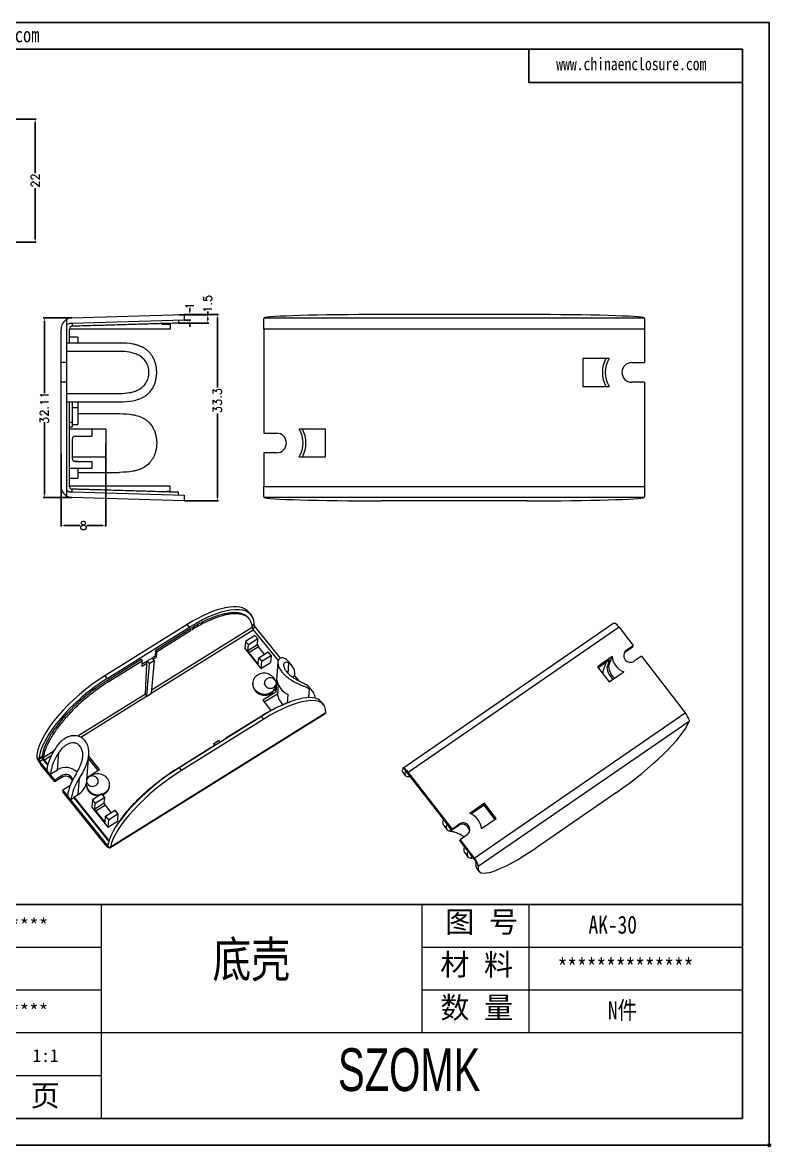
# Model space of a CAD drawing. Header units: inches. Extents: x 3064 to 3673, y 1126 to 1326.
# Drawn here: x 3214.4 to 3348.1, y 1125.5 to 1326.5 of the extents above; entities that cross this region are included whole.
import ezdxf

# ---------------------------------------------------------------- set-up
doc = ezdxf.new("R2010")
doc.units = ezdxf.units.IN
doc.header["$LTSCALE"] = 15
doc.layers.add('文字', color=81, linetype='Continuous')
doc.layers.add('粗实线', color=7, linetype='Continuous', lineweight=30)
doc.layers.add('细实线', color=3, linetype='Continuous', lineweight=9)
doc.styles.get("Standard").update_dxf_attribs({"font": 'txt', "bigfont": 'gbcbig.shx'})
doc.styles.add('宋体', font='', dxfattribs={"width": 0.8, "height": 3.5})
doc.styles.add('长仿宋', font='', dxfattribs={"width": 0.7, "height": 4})
doc.styles.get('宋体').set_extended_font_data('SimSun')
doc.styles.get('长仿宋').set_extended_font_data('SimSun')
doc.dimstyles.new('2', dxfattribs={"dimtxt": 1.5, "dimasz": 0.6, "dimexe": 0.18, "dimexo": 0.0625, "dimgap": 0.09, "dimtad": 0, "dimdsep": 46, "dimtxsty": 'Standard', "dimcen": 0, "dimclrd": 3, "dimclre": 3, "dimadec": 0, "dimazin": 2, "dimtfac": 1, "dimtofl": 0, "dimtmove": 0, "dimatfit": 3, "dimfxl": 1, "dimtolj": 1, "dimtzin": 0, "dimarcsym": 0})

# ---------------------------------------------------------------- blocks, each defined once
blk = doc.blocks.new('*D282')
at = {"color": 3, "lineweight": -2}
for p, q in [((3243.37, 1274.24), (3249.42, 1274.24)), ((3249.24, 1273.64), (3249.24, 1261.21)), ((3249.24, 1241.54), (3249.24, 1256.53)), ((3243.37, 1240.94), (3249.42, 1240.94))]:
    blk.add_line(p, q, dxfattribs=at)
at = {"color": 3}
for points in [[(3249.14, 1273.64), (3249.34, 1273.64), (3249.24, 1274.24)], [(3249.14, 1241.54), (3249.34, 1241.54), (3249.24, 1240.94)]]:
    blk.add_solid(points, dxfattribs=at)
at = {"layer": 'Defpoints', "color": 0}
for p in [(3243.31, 1274.24), (3249.24, 1274.24), (3243.31, 1240.94)]:
    blk.add_point(p, dxfattribs=at)
at = {"color": 0, "insert": (3249.24, 1258.87), "char_height": 1.5, "attachment_point": 5, "rotation": 90}
blk.add_mtext('\\A1;33.3', dxfattribs=at)
blk = doc.blocks.new('*D284')
at = {"color": 3, "lineweight": -2}
for p, q in [((3223.19, 1273.65), (3218.13, 1273.65)), ((3218.31, 1273.05), (3218.31, 1260.18)), ((3218.31, 1242.14), (3218.31, 1255)), ((3223.19, 1241.54), (3218.13, 1241.54))]:
    blk.add_line(p, q, dxfattribs=at)
at = {"color": 3}
for points in [[(3218.21, 1273.05), (3218.41, 1273.05), (3218.31, 1273.65)], [(3218.21, 1242.14), (3218.41, 1242.14), (3218.31, 1241.54)]]:
    blk.add_solid(points, dxfattribs=at)
at = {"layer": 'Defpoints', "color": 0}
for p in [(3223.25, 1273.65), (3218.31, 1241.54), (3223.25, 1241.54)]:
    blk.add_point(p, dxfattribs=at)
at = {"color": 0, "insert": (3218.31, 1257.59), "char_height": 1.5, "attachment_point": 5, "rotation": 90}
blk.add_mtext('\\A1;32.11', dxfattribs=at)
blk = doc.blocks.new('*D286')
at = {"color": 3, "lineweight": -2}
for p, q in [((3243.34, 1274.24), (3244.49, 1274.24)), ((3244.31, 1274.84), (3244.31, 1275.44)), ((3243.37, 1273.24), (3244.49, 1273.24)), ((3244.31, 1272.64), (3244.31, 1272.04))]:
    blk.add_line(p, q, dxfattribs=at)
at = {"color": 3}
for points in [[(3244.21, 1274.84), (3244.41, 1274.84), (3244.31, 1274.24)], [(3244.21, 1272.64), (3244.41, 1272.64), (3244.31, 1273.24)]]:
    blk.add_solid(points, dxfattribs=at)
at = {"layer": 'Defpoints', "color": 0}
for p in [(3243.28, 1274.24), (3244.31, 1274.24), (3243.31, 1273.24)]:
    blk.add_point(p, dxfattribs=at)
at = {"color": 0, "insert": (3244.31, 1275.78), "char_height": 1.5, "attachment_point": 5, "rotation": 90}
blk.add_mtext('\\A1;1', dxfattribs=at)
blk = doc.blocks.new('*D287')
at = {"color": 3, "lineweight": -2}
for p, q in [((3242.33, 1274.21), (3247.7, 1274.21)), ((3247.52, 1274.21), (3247.52, 1274.81)), ((3242.37, 1272.71), (3247.7, 1272.71)), ((3247.52, 1273.31), (3247.52, 1273.61))]:
    blk.add_line(p, q, dxfattribs=at)
at = {"color": 3}
for points in [[(3247.42, 1273.61), (3247.62, 1273.61), (3247.52, 1274.21)], [(3247.42, 1273.31), (3247.62, 1273.31), (3247.52, 1272.71)]]:
    blk.add_solid(points, dxfattribs=at)
at = {"layer": 'Defpoints', "color": 0}
for p in [(3242.27, 1274.21), (3247.52, 1274.21), (3242.31, 1272.71)]:
    blk.add_point(p, dxfattribs=at)
at = {"color": 0, "insert": (3247.52, 1276.15), "char_height": 1.5, "attachment_point": 5, "rotation": 90}
blk.add_mtext('\\A1;1.5', dxfattribs=at)
blk = doc.blocks.new('*D288')
at = {"color": 3, "lineweight": -2}
for p, q in [((3229.31, 1251.22), (3229.31, 1236.33)), ((3221.31, 1249.37), (3221.31, 1236.33)), ((3221.91, 1236.51), (3224.72, 1236.51)), ((3228.71, 1236.51), (3225.9, 1236.51))]:
    blk.add_line(p, q, dxfattribs=at)
at = {"color": 3}
for points in [[(3221.91, 1236.61), (3221.91, 1236.41), (3221.31, 1236.51)], [(3228.71, 1236.61), (3228.71, 1236.41), (3229.31, 1236.51)]]:
    blk.add_solid(points, dxfattribs=at)
at = {"layer": 'Defpoints', "color": 0}
for p in [(3229.31, 1251.29), (3221.31, 1249.43), (3229.31, 1236.51)]:
    blk.add_point(p, dxfattribs=at)
at = {"color": 0, "insert": (3225.31, 1236.51), "char_height": 1.5, "attachment_point": 5}
blk.add_mtext('\\A1;8', dxfattribs=at)
blk = doc.blocks.new('*D294')
at = {"color": 3, "lineweight": -2}
for p, q in [((3185.74, 1309.2), (3216.86, 1309.2)), ((3216.68, 1308.6), (3216.68, 1299.54)), ((3216.68, 1287.8), (3216.68, 1296.86)), ((3185.74, 1287.2), (3216.86, 1287.2))]:
    blk.add_line(p, q, dxfattribs=at)
at = {"color": 3}
for points in [[(3216.58, 1308.6), (3216.78, 1308.6), (3216.68, 1309.2)], [(3216.58, 1287.8), (3216.78, 1287.8), (3216.68, 1287.2)]]:
    blk.add_solid(points, dxfattribs=at)
at = {"layer": 'Defpoints', "color": 0}
for p in [(3185.68, 1309.2), (3216.68, 1309.2), (3185.68, 1287.2)]:
    blk.add_point(p, dxfattribs=at)
at = {"color": 0, "insert": (3216.68, 1298.2), "char_height": 1.5, "attachment_point": 5, "rotation": 90}
blk.add_mtext('\\A1;22', dxfattribs=at)

msp = doc.modelspace()

# ---------------------------------------------------------------- linework, layer by layer
for p, q in [((3064.061, 1326.454), (3347.902, 1326.454)), ((3347.902, 1326.454), (3347.902, 1125.758)), ((3073.618, 1321.676), (3343.124, 1321.676)), ((3304.896, 1321.676), (3304.896, 1315.703)), ((3343.124, 1321.676), (3343.124, 1130.537)), ((3304.896, 1315.703), (3343.124, 1315.703)), ((3228.441, 1168.765), (3171.099, 1168.765)), ((3228.441, 1168.765), (3343.124, 1168.765)), ((3073.618, 1130.537), (3343.124, 1130.537)), ((3064.061, 1125.758), (3347.902, 1125.758))]:
    msp.add_line(p, q)
at = {"color": 7, "linetype": 'Continuous', "lineweight": 15}
for p, q in [((3223.252, 1273.651), (3243.311, 1274.244)), ((3243.311, 1274.244), (3243.311, 1273.244)), ((3304.577, 1274.244), (3278.577, 1274.244)), ((3222.311, 1272.152), (3222.311, 1273.384)), ((3222.311, 1269.151), (3222.311, 1272.152)), ((3223.282, 1272.652), (3222.811, 1272.652)), ((3243.311, 1273.244), (3223.282, 1272.652)), ((3223.282, 1272.652), (3223.296, 1272.152)), ((3239.315, 1272.535), (3239.313, 1272.625)), ((3239.315, 1272.535), (3240.811, 1272.535)), ((3240.811, 1272.535), (3240.811, 1271.625)), ((3242.297, 1273.214), (3242.311, 1272.714)), ((3257.577, 1271.652), (3257.577, 1273.384)), ((3257.598, 1273.651), (3325.556, 1273.651)), ((3325.577, 1273.384), (3325.577, 1271.652)), ((3221.311, 1265.651), (3221.311, 1271.652)), ((3222.811, 1269.151), (3222.811, 1271.652)), ((3240.811, 1271.625), (3222.811, 1271.625)), ((3224.311, 1270.197), (3222.811, 1270.197)), ((3224.311, 1270.197), (3224.311, 1269.151)), ((3325.577, 1271.652), (3257.577, 1271.652)), ((3257.577, 1271.652), (3257.577, 1253.037)), ((3325.577, 1271.652), (3325.577, 1265.651)), ((3222.311, 1267.651), (3222.311, 1269.151)), ((3231.768, 1269.151), (3222.311, 1269.151)), ((3222.311, 1265.651), (3222.311, 1267.651)), ((3231.768, 1267.651), (3222.311, 1267.651)), ((3314.577, 1266.401), (3314.577, 1261.401)), ((3319.288, 1266.401), (3314.577, 1266.401)), ((3222.311, 1265.651), (3221.311, 1265.651)), ((3221.311, 1262.151), (3221.311, 1265.651)), ((3222.311, 1262.151), (3222.311, 1265.651)), ((3323.327, 1265.651), (3325.577, 1265.651)), ((3221.311, 1243.536), (3221.311, 1262.151)), ((3222.311, 1262.151), (3221.311, 1262.151)), ((3222.311, 1260.151), (3222.311, 1262.151)), ((3325.577, 1262.151), (3323.327, 1262.151)), ((3325.577, 1262.151), (3325.577, 1243.536)), ((3222.311, 1258.651), (3222.311, 1260.151)), ((3222.311, 1260.151), (3231.768, 1260.151)), ((3314.577, 1261.401), (3319.288, 1261.401)), ((3222.311, 1243.036), (3222.311, 1258.651)), ((3222.311, 1258.651), (3231.768, 1258.651)), ((3222.811, 1243.536), (3222.811, 1258.651)), ((3223.311, 1258.651), (3223.311, 1254.985)), ((3224.311, 1258.651), (3224.311, 1257.606)), ((3223.311, 1257.606), (3224.311, 1257.606)), ((3224.311, 1257.582), (3223.311, 1257.582)), ((3224.311, 1257.582), (3224.311, 1254.582)), ((3224.311, 1256.537), (3231.768, 1256.537)), ((3222.811, 1254.985), (3223.311, 1254.985)), ((3222.811, 1254.203), (3223.311, 1254.203)), ((3229.311, 1253.787), (3222.811, 1253.787)), ((3223.311, 1254.985), (3223.311, 1254.203)), ((3223.311, 1254.582), (3224.311, 1254.582)), ((3229.311, 1253.787), (3229.311, 1248.787)), ((3268.577, 1253.787), (3263.866, 1253.787)), ((3268.577, 1248.787), (3268.577, 1253.787)), ((3226.811, 1253.737), (3222.811, 1253.737)), ((3223.311, 1251.987), (3223.311, 1248.487)), ((3223.811, 1252.487), (3226.811, 1252.487)), ((3226.811, 1253.737), (3226.811, 1252.487)), ((3257.577, 1253.037), (3259.827, 1253.037)), ((3223.311, 1248.787), (3229.311, 1248.787)), ((3224.311, 1247.991), (3223.747, 1247.991)), ((3223.811, 1247.987), (3226.811, 1247.987)), ((3224.311, 1247.991), (3224.311, 1247.987)), ((3226.811, 1247.987), (3226.811, 1246.737)), ((3257.577, 1249.537), (3257.577, 1243.536)), ((3259.827, 1249.537), (3257.577, 1249.537)), ((3263.866, 1248.787), (3268.577, 1248.787)), ((3226.811, 1246.737), (3222.811, 1246.737)), ((3224.311, 1246.737), (3224.311, 1244.991)), ((3224.311, 1246.037), (3231.768, 1246.037)), ((3222.811, 1244.991), (3224.311, 1244.991)), ((3222.311, 1241.804), (3222.311, 1243.036)), ((3240.811, 1243.563), (3222.811, 1243.563)), ((3222.811, 1242.536), (3223.282, 1242.536)), ((3223.282, 1242.536), (3223.296, 1243.036)), ((3223.282, 1242.536), (3243.311, 1241.944)), ((3240.198, 1242.653), (3240.811, 1242.653)), ((3240.198, 1242.653), (3240.202, 1242.537)), ((3240.811, 1242.653), (3240.811, 1243.563)), ((3242.297, 1241.974), (3242.311, 1242.474)), ((3243.311, 1241.944), (3243.311, 1240.944)), ((3257.577, 1243.536), (3325.577, 1243.536)), ((3257.577, 1241.804), (3257.577, 1243.536)), ((3325.577, 1243.536), (3325.577, 1241.804)), ((3243.311, 1240.944), (3223.252, 1241.537)), ((3325.556, 1241.537), (3257.598, 1241.537)), ((3304.577, 1240.944), (3278.577, 1240.944)), ((3254.948, 1219.838), (3254.742, 1220.088)), ((3255.297, 1220.521), (3254.886, 1221.03)), ((3243.854, 1218.859), (3229.131, 1209.678)), ((3229.542, 1209.168), (3244.265, 1218.349)), ((3238.162, 1214.208), (3244.249, 1218.004)), ((3238.367, 1213.958), (3244.455, 1217.754)), ((3244.265, 1218.349), (3243.854, 1218.859)), ((3244.249, 1218.004), (3244.455, 1217.754)), ((3255.425, 1218.674), (3255.831, 1218.928)), ((3255.662, 1217.912), (3260.121, 1212.384)), ((3256.023, 1218.365), (3260.493, 1212.823)), ((3320.126, 1219.068), (3282.422, 1193.129)), ((3321.077, 1218.353), (3283.373, 1192.413)), ((3321.077, 1218.353), (3323.597, 1215.084)), ((3254.269, 1215.83), (3254.158, 1214.526)), ((3255.968, 1216.889), (3254.269, 1215.83)), ((3254.269, 1215.83), (3254.782, 1215.193)), ((3256.481, 1216.253), (3254.782, 1215.193)), ((3256.481, 1216.253), (3255.968, 1216.889)), ((3256.398, 1215.275), (3256.481, 1216.253)), ((3238.162, 1214.208), (3238.115, 1213.185)), ((3238.162, 1214.208), (3238.367, 1213.958)), ((3238.367, 1213.958), (3238.321, 1212.936)), ((3254.158, 1214.526), (3257.032, 1210.963)), ((3254.699, 1214.216), (3256.398, 1215.275)), ((3254.699, 1214.216), (3254.782, 1215.193)), ((3256.589, 1214.857), (3254.891, 1213.798)), ((3254.891, 1213.798), (3256.328, 1212.017)), ((3257.652, 1213.54), (3256.589, 1214.857)), ((3256.63, 1212.903), (3258.329, 1213.962)), ((3258.842, 1213.326), (3258.329, 1213.962)), ((3322.271, 1214.007), (3323.518, 1214.866)), ((3322.271, 1214.007), (3322.349, 1214.226)), ((3322.349, 1214.226), (3323.597, 1215.084)), ((3323.518, 1214.866), (3323.597, 1215.084)), ((3229.526, 1208.823), (3235.614, 1212.619)), ((3229.732, 1208.573), (3235.819, 1212.369)), ((3235.614, 1212.619), (3235.819, 1212.369)), ((3235.773, 1211.347), (3235.819, 1212.369)), ((3236.622, 1211.876), (3235.773, 1211.347)), ((3236.699, 1212.302), (3235.79, 1211.735)), ((3236.372, 1206.416), (3236.622, 1211.876)), ((3237.074, 1211.855), (3236.575, 1205.989)), ((3236.659, 1211.831), (3236.622, 1211.876)), ((3236.659, 1211.831), (3236.7, 1212.319)), ((3236.7, 1212.319), (3237.55, 1212.849)), ((3236.7, 1212.319), (3237.074, 1211.855)), ((3237.074, 1211.855), (3237.924, 1212.385)), ((3237.924, 1212.385), (3237.425, 1206.519)), ((3237.924, 1212.385), (3237.55, 1212.849)), ((3238.115, 1213.185), (3237.558, 1212.838)), ((3238.321, 1212.936), (3237.761, 1212.587)), ((3238.115, 1213.185), (3238.321, 1212.936)), ((3256.547, 1211.925), (3256.63, 1212.903)), ((3256.63, 1212.903), (3257.143, 1212.266)), ((3257.143, 1212.266), (3257.032, 1210.963)), ((3257.032, 1210.963), (3258.731, 1212.022)), ((3257.143, 1212.266), (3258.842, 1213.326)), ((3258.842, 1213.326), (3258.731, 1212.022)), ((3260.068, 1212.134), (3259.667, 1207.425)), ((3262.6, 1211.467), (3261.984, 1212.231)), ((3319.795, 1213.094), (3317.183, 1211.297)), ((3317.307, 1211.135), (3319.357, 1212.545)), ((3318.773, 1212.144), (3318.46, 1211.274)), ((3319.357, 1212.545), (3318.845, 1211.123)), ((3319.166, 1211.344), (3319.795, 1213.094)), ((3325.067, 1213.178), (3323.819, 1212.32)), ((3325.067, 1213.178), (3332.885, 1203.04)), ((3229.131, 1209.678), (3229.542, 1209.168)), ((3262.693, 1209.431), (3263.05, 1209.653)), ((3263.05, 1209.653), (3263.726, 1208.815)), ((3317.183, 1211.297), (3319.283, 1208.574)), ((3319.166, 1211.344), (3318.845, 1211.123)), ((3319.283, 1208.574), (3321.895, 1210.371)), ((3229.526, 1208.823), (3229.732, 1208.573)), ((3255.566, 1208.435), (3255.552, 1208.272)), ((3257.666, 1208.455), (3257.638, 1208.129)), ((3259.869, 1208.874), (3259.689, 1206.755)), ((3260.11, 1208.065), (3259.974, 1206.471)), ((3266.295, 1206.886), (3265.679, 1207.65)), ((3236.564, 1206.003), (3236.575, 1205.989)), ((3236.575, 1205.989), (3237.425, 1206.519)), ((3259.689, 1206.755), (3257.348, 1205.296)), ((3257.596, 1204.988), (3259.974, 1206.471)), ((3261.795, 1204.839), (3261.922, 1206.329)), ((3257.348, 1205.296), (3258.811, 1203.482)), ((3268.214, 1204.508), (3267.803, 1205.017)), ((3230.035, 1178.925), (3268.54, 1202.937)), ((3230.125, 1179.084), (3268.607, 1203.081)), ((3257.116, 1202.418), (3242.393, 1193.237)), ((3257.527, 1201.909), (3242.804, 1192.727)), ((3250.783, 1198.566), (3256.871, 1202.362)), ((3257.527, 1201.909), (3257.116, 1202.418)), ((3295.18, 1177.1), (3332.885, 1203.04)), ((3333.56, 1201.518), (3295.879, 1175.595)), ((3248.596, 1197.572), (3248.554, 1197.079)), ((3248.596, 1197.572), (3249.445, 1198.101)), ((3248.847, 1197.261), (3248.596, 1197.572)), ((3249.445, 1198.101), (3249.696, 1197.791)), ((3250.783, 1198.566), (3250.77, 1198.46)), ((3250.835, 1198.501), (3250.783, 1198.566)), ((3220.639, 1192.857), (3220.901, 1195.939)), ((3242.148, 1193.181), (3248.235, 1196.977)), ((3248.287, 1196.912), (3248.235, 1196.977)), ((3217.517, 1194.353), (3217.011, 1194.98)), ((3217.329, 1194.773), (3217.905, 1195.132)), ((3217.351, 1194.932), (3217.918, 1195.286)), ((3218.097, 1194.715), (3217.517, 1194.353)), ((3218.749, 1192.826), (3217.517, 1194.353)), ((3220.158, 1190.718), (3217.694, 1193.773)), ((3217.905, 1195.132), (3217.918, 1195.285)), ((3217.918, 1195.285), (3218.124, 1195.036)), ((3218.907, 1193.71), (3218.097, 1194.715)), ((3218.944, 1193.845), (3218.316, 1194.623)), ((3225.879, 1191.095), (3226.254, 1195.505)), ((3226.198, 1194.838), (3227.884, 1192.747)), ((3228.174, 1192.928), (3226.239, 1195.326)), ((3219.365, 1192.062), (3218.749, 1192.826)), ((3219.365, 1192.062), (3220.639, 1192.857)), ((3220.186, 1191.044), (3219.365, 1192.062)), ((3221.432, 1191.513), (3220.158, 1190.718)), ((3221.46, 1191.839), (3220.186, 1191.044)), ((3221.46, 1191.839), (3221.432, 1191.513)), ((3225.915, 1191.52), (3228.174, 1192.928)), ((3242.393, 1193.237), (3242.804, 1192.727)), ((3282.396, 1192.397), (3282.816, 1191.852)), ((3282.566, 1193.137), (3283.084, 1192.466)), ((3282.81, 1192.535), (3282.934, 1192.62)), ((3283.084, 1192.466), (3289.642, 1183.962)), ((3283.373, 1192.413), (3291.19, 1182.274)), ((3220.186, 1191.044), (3220.158, 1190.718)), ((3221.623, 1189.263), (3222.897, 1190.057)), ((3222.897, 1190.057), (3222.918, 1190.071)), ((3224.348, 1188.439), (3224.596, 1191.358)), ((3225.799, 1190.471), (3225.785, 1190.308)), ((3225.847, 1190.925), (3225.819, 1190.599)), ((3227.911, 1190.421), (3227.939, 1190.747)), ((3229.97, 1189.952), (3229.984, 1190.115)), ((3221.623, 1189.263), (3221.595, 1188.937)), ((3229.238, 1179.461), (3221.595, 1188.937)), ((3222.444, 1188.245), (3221.623, 1189.263)), ((3223.06, 1187.481), (3222.444, 1188.245)), ((3223.64, 1187.843), (3223.06, 1187.481)), ((3229.471, 1179.533), (3223.06, 1187.481)), ((3223.64, 1187.843), (3223.654, 1188.006)), ((3229.854, 1180.139), (3223.64, 1187.843)), ((3223.654, 1188.006), (3224.348, 1188.439)), ((3229.86, 1180.312), (3223.654, 1188.006)), ((3226.901, 1187.506), (3226.79, 1186.202)), ((3228.6, 1188.565), (3226.901, 1187.506)), ((3226.901, 1187.506), (3227.415, 1186.869)), ((3229.113, 1187.929), (3227.415, 1186.869)), ((3229.113, 1187.929), (3228.6, 1188.565)), ((3229.03, 1186.951), (3229.113, 1187.929)), ((3320.599, 1188.804), (3306.182, 1178.886)), ((3226.79, 1186.202), (3229.665, 1182.639)), ((3227.331, 1185.892), (3229.03, 1186.951)), ((3227.331, 1185.892), (3227.415, 1186.869)), ((3229.222, 1186.533), (3227.523, 1185.474)), ((3227.523, 1185.474), (3228.96, 1183.693)), ((3230.284, 1185.216), (3229.222, 1186.533)), ((3229.262, 1184.579), (3230.961, 1185.638)), ((3231.474, 1185.002), (3230.961, 1185.638)), ((3296.975, 1186.879), (3294.362, 1185.082)), ((3294.581, 1184.985), (3296.857, 1186.551)), ((3296.857, 1186.551), (3296.975, 1186.879)), ((3296.857, 1186.551), (3298.832, 1183.989)), ((3299.074, 1184.156), (3296.975, 1186.879)), ((3229.179, 1183.601), (3229.262, 1184.579)), ((3229.262, 1184.579), (3229.775, 1183.942)), ((3229.775, 1183.942), (3229.665, 1182.639)), ((3229.665, 1182.639), (3231.363, 1183.698)), ((3229.775, 1183.942), (3231.474, 1185.002)), ((3231.474, 1185.002), (3231.363, 1183.698)), ((3289.642, 1183.962), (3290.272, 1183.145)), ((3296.462, 1182.359), (3299.074, 1184.156)), ((3289.645, 1182.996), (3290.275, 1182.179)), ((3290.272, 1183.145), (3291.112, 1182.056)), ((3291.112, 1182.056), (3292.359, 1182.914)), ((3291.112, 1182.056), (3291.19, 1182.274)), ((3291.19, 1182.274), (3292.438, 1183.133)), ((3292.359, 1182.914), (3292.438, 1183.133)), ((3229.977, 1178.906), (3229.471, 1179.533)), ((3229.86, 1180.312), (3229.896, 1180.27)), ((3292.582, 1180.149), (3292.66, 1180.368)), ((3292.582, 1180.149), (3293.422, 1179.06)), ((3293.908, 1181.227), (3292.66, 1180.368)), ((3292.66, 1180.368), (3295.18, 1177.1)), ((3293.422, 1179.06), (3294.052, 1178.243)), ((3293.425, 1178.095), (3294.054, 1177.278)), ((3294.052, 1178.243), (3295.312, 1176.609)), ((3295.312, 1176.609), (3295.829, 1175.938)), ((3295.585, 1175.292), (3296.006, 1174.747))]:
    msp.add_line(p, q, dxfattribs=at)
at = {"color": 8, "linetype": 'Continuous', "lineweight": 15}
for p, q in [((3237.426, 1206.541), (3255.662, 1217.912)), ((3255.47, 1218.325), (3237.474, 1207.103)), ((3255.442, 1218.54), (3255.828, 1218.781)), ((3256.023, 1218.365), (3255.554, 1218.073)), ((3256.328, 1212.017), (3256.567, 1212.166)), ((3261.882, 1210.105), (3262.038, 1211.941)), ((3236.372, 1206.416), (3224.3, 1198.888)), ((3224.818, 1198.678), (3236.564, 1206.003)), ((3265.598, 1205.767), (3265.733, 1207.36)), ((3256.922, 1202.297), (3256.871, 1202.362)), ((3219.981, 1196.194), (3218.124, 1195.036)), ((3218.316, 1194.623), (3219.556, 1195.397)), ((3242.2, 1193.115), (3242.148, 1193.181)), ((3282.866, 1192.65), (3282.838, 1192.631)), ((3228.96, 1183.693), (3229.2, 1183.842)), ((3290.912, 1182.314), (3290.775, 1181.934)), ((3229.471, 1179.533), (3229.736, 1179.698)), ((3229.923, 1180.351), (3229.86, 1180.312)), ((3294.692, 1177.413), (3294.555, 1177.032))]:
    msp.add_line(p, q, dxfattribs=at)
at = {"color": 7, "linetype": 'Continuous', "lineweight": 15, "flags": 128}
for points in [[(3256.547, 1211.925), (3256.54, 1211.898), (3256.526, 1211.882), (3256.505, 1211.877), (3256.477, 1211.884), (3256.444, 1211.903), (3256.407, 1211.932), (3256.368, 1211.97), (3256.328, 1212.017)], [(3256.426, 1209.784), (3256.206, 1209.626), (3256.014, 1209.442), (3255.851, 1209.236), (3255.723, 1209.011), (3255.631, 1208.773), (3255.576, 1208.525), (3255.56, 1208.272), (3255.583, 1208.019), (3255.645, 1207.77), (3255.744, 1207.53), (3255.879, 1207.304), (3256.047, 1207.096), (3256.245, 1206.909), (3256.47, 1206.747), (3256.716, 1206.614), (3256.981, 1206.511), (3257.257, 1206.44), (3257.541, 1206.404), (3257.828, 1206.402), (3258.111, 1206.434), (3258.386, 1206.501), (3258.647, 1206.6), (3258.89, 1206.73), (3259.11, 1206.888), (3259.302, 1207.072), (3259.465, 1207.278), (3259.593, 1207.503), (3259.686, 1207.741), (3259.698, 1207.784)], [(3258.096, 1209.129), (3257.947, 1209.015), (3257.825, 1208.878), (3257.735, 1208.722), (3257.68, 1208.553), (3257.663, 1208.377), (3257.684, 1208.201), (3257.741, 1208.031), (3257.834, 1207.873), (3257.959, 1207.733), (3258.111, 1207.615), (3258.284, 1207.525), (3258.473, 1207.465), (3258.671, 1207.438), (3258.87, 1207.444), (3259.064, 1207.484), (3259.244, 1207.555), (3259.406, 1207.656), (3259.542, 1207.782), (3259.649, 1207.93), (3259.721, 1208.093), (3259.726, 1208.107)], [(3259.678, 1207.601), (3259.68, 1207.604), (3259.684, 1207.618)], [(3259.667, 1207.425), (3259.658, 1207.104), (3259.689, 1206.755)], [(3227.509, 1190.073), (3227.658, 1190.187), (3227.78, 1190.324), (3227.87, 1190.48), (3227.925, 1190.649), (3227.942, 1190.825), (3227.921, 1191.001), (3227.863, 1191.171), (3227.77, 1191.329), (3227.646, 1191.469), (3227.494, 1191.586), (3227.32, 1191.677), (3227.131, 1191.736), (3226.934, 1191.764), (3226.735, 1191.757), (3226.541, 1191.718), (3226.36, 1191.646), (3226.199, 1191.546), (3226.062, 1191.419), (3225.956, 1191.272), (3225.884, 1191.109), (3225.847, 1190.936), (3225.849, 1190.759), (3225.889, 1190.585), (3225.964, 1190.42), (3226.074, 1190.271), (3226.212, 1190.141), (3226.376, 1190.037), (3226.558, 1189.962), (3226.752, 1189.918), (3226.952, 1189.907), (3227.149, 1189.93), (3227.337, 1189.986), (3227.509, 1190.073)], [(3229.123, 1188.766), (3229.343, 1188.924), (3229.536, 1189.108), (3229.698, 1189.314), (3229.826, 1189.539), (3229.919, 1189.777), (3229.973, 1190.025), (3229.989, 1190.278), (3229.966, 1190.531), (3229.904, 1190.78), (3229.805, 1191.02), (3229.67, 1191.246), (3229.502, 1191.454), (3229.304, 1191.641), (3229.079, 1191.803), (3228.833, 1191.936), (3228.569, 1192.039), (3228.292, 1192.11), (3228.008, 1192.146), (3227.721, 1192.148), (3227.438, 1192.116), (3227.163, 1192.049), (3226.902, 1191.95), (3226.659, 1191.82), (3226.488, 1191.701)], [(3228.622, 1188.538), (3228.88, 1188.636), (3229.123, 1188.766)], [(3228.722, 1188.414), (3228.866, 1188.473), (3229.109, 1188.603)], [(3229.179, 1183.601), (3229.172, 1183.574), (3229.158, 1183.558), (3229.137, 1183.553), (3229.109, 1183.56), (3229.076, 1183.579), (3229.04, 1183.608), (3229, 1183.646), (3228.96, 1183.693)], [(3290.272, 1183.145), (3290.202, 1182.917), (3290.163, 1182.712), (3290.157, 1182.529), (3290.181, 1182.37), (3290.238, 1182.234), (3290.326, 1182.122), (3290.445, 1182.035), (3290.595, 1181.972), (3290.775, 1181.934)], [(3294.555, 1177.032), (3294.375, 1177.071), (3294.225, 1177.133), (3294.105, 1177.221), (3294.018, 1177.332), (3293.961, 1177.468), (3293.936, 1177.628), (3293.943, 1177.81), (3293.981, 1178.016), (3294.052, 1178.243)]]:
    msp.add_lwpolyline(points, dxfattribs=at)
msp.add_circle((3347.902, 1125.758), 0.23)
at = {"color": 7, "linetype": 'Continuous', "lineweight": 15}
for centre, radius, start, end in [((3223.311, 1271.652), 2, 120, 180), ((3223.311, 1271.652), 0.5, 91.69234, 180), ((3323.327, 1263.901), 5.25, 151.56311, 208.43689), ((3323.327, 1263.901), 4.75, 148.24314, 211.75686), ((3323.327, 1263.901), 1.75, 90, 270), ((3259.827, 1251.287), 4.75, 328.24314, 31.75686), ((3259.827, 1251.287), 5.25, 331.56311, 28.43689), ((3223.811, 1251.987), 0.5, 90, 180), ((3259.827, 1251.287), 1.75, 270, 90), ((3223.811, 1248.487), 0.5, 180, 270), ((3223.311, 1243.536), 2, 180, 240), ((3223.311, 1243.536), 0.5, 180, 268.30766), ((3256.253, 1218.438), 0.791, 188.21769, 221.6415), ((3252.131, 1218.947), 3.701, 357.41727, 359.70202), ((3319.288, 1217.173), 2.143, 33.39904, 62.69932), ((3255.465, 1214.314), 0.772, 187.32833, 221.94069), ((3257.164, 1215.373), 0.772, 187.32833, 221.94069), ((3323.099, 1213.284), 1.204, 128.51004, 306.76243), ((3322.899, 1213.088), 1.114, 124.35385, 153.99913), ((3260.455, 1210.987), 1.971, 39.11801, 60.6136), ((3260.86, 1210.052), 2.226, 349.68204, 58.04191), ((3323.102, 1213.473), 3.329, 186.54011, 248.73236), ((3257.616, 1207.923), 2.209, 20.19995, 122.59624), ((3322.391, 1211.711), 3.594, 189.41797, 227.76524), ((3322.383, 1211.683), 3.235, 186.02069, 228.92641), ((3257.676, 1208.316), 2.125, 181.19447, 340.90615), ((3258.69, 1208.215), 1.09, 12.44061, 122.99955), ((3263.216, 1209.473), 3.4, 190.15205, 247.62952), ((3264.15, 1206.406), 1.971, 39.11801, 60.6136), ((3237.155, 1206.529), 0.791, 188.21769, 221.6415), ((3262.866, 1206.761), 2.906, 185.73845, 230.21632), ((3264.689, 1205.582), 2.062, 1.99603, 59.56675), ((3329.729, 1200.516), 4.041, 19.6937, 38.65105), ((3227.92, 1191.434), 9.277, 145.39386, 171.37067), ((3228.536, 1190.67), 9.277, 145.39386, 171.37067), ((3220.95, 1196.412), 4.191, 199.98017, 219.03707), ((3222.074, 1194.187), 4.781, 171.03378, 172.95971), ((3218.671, 1195.231), 0.772, 187.32833, 221.94069), ((3218.907, 1195.149), 0.791, 188.21769, 221.6415), ((3222.13, 1190.411), 2.865, 44.65827, 121.37277), ((3222.127, 1190.418), 1.296, 23.74919, 122.382), ((3222.158, 1190.778), 1.269, 14.11016, 123.33454), ((3231.776, 1186.789), 9.444, 145.62847, 171.13605), ((3281.584, 1191.233), 2.143, 33.39904, 62.69932), ((3284.979, 1191.962), 2.243, 162.63022, 165.19946), ((3232.392, 1186.026), 9.444, 145.62847, 171.13605), ((3222.732, 1191.14), 3.147, 300.88634, 346.55918), ((3227.829, 1190.302), 2.044, 179.831, 278.94308), ((3227.864, 1190.453), 2.051, 174.70741, 288.15405), ((3228.214, 1190.123), 1.764, 300.48712, 354.43732), ((3228.097, 1185.99), 0.772, 187.32833, 221.94069), ((3229.796, 1187.049), 0.772, 187.32833, 221.94069), ((3290.535, 1183.482), 1.014, 151.74601, 208.60618), ((3293.155, 1181.98), 3.329, 6.54011, 68.73236), ((3293.064, 1181.895), 1.239, 348.96942, 124.67814), ((3293.158, 1182.168), 1.204, 308.51004, 126.76243), ((3230.281, 1180.078), 1.211, 210.61311, 255.4913), ((3234.439, 1178.857), 4.781, 171.03378, 172.95971), ((3294.315, 1178.58), 1.014, 151.74601, 208.60618), ((3292.025, 1174.576), 4.041, 19.6937, 38.65105), ((3297.626, 1175.56), 2.243, 162.63022, 165.19946)]:
    msp.add_arc(centre, radius, start, end, dxfattribs=at)
for centre, major_axis, ratio, start_param, end_param in [((3278.577, 1273.624), (21, 0), 0.0295455, 1.5707963, 3.0967712), ((3304.577, 1273.624), (21, 0), 0.0295455, 0.0448214, 1.5707963), ((3278.577, 1241.564), (21, 0), 0.0295455, 3.1864141, 4.712389), ((3304.577, 1241.564), (21, 0), 0.0295455, 4.712389, 6.2383639), ((3243.527, 1211.699), (11.345, 9.349), 0.3827344, 6.2791857, 7.5209441), ((3243.938, 1211.19), (11.345, 9.349), 0.3827344, 5.996377, 7.5209441), ((3228.804, 1202.518), (11.345, 9.349), 0.3827344, 1.2377588, 2.7637337), ((3229.215, 1202.009), (11.345, 9.349), 0.3827344, 1.2377588, 2.7623259), ((3256.279, 1195.89), (11.534, 9.115), 0.3304971, 0.0033093, 1.2450677), ((3256.69, 1195.38), (11.534, 9.115), 0.3304971, 6.0022781, 7.528253), ((3321.99, 1193.737), (11.565, 9.076), 0.2141901, 4.4269316, 5.9529065), ((3241.556, 1186.709), (11.534, 9.115), 0.3304971, 1.2450677, 2.7696349), ((3241.967, 1186.199), (11.534, 9.115), 0.3304971, 1.2450677, 2.7710426), ((3294.11, 1201.279), (11.716, 8.879), 0.1584578, 2.9041007, 3.142913), ((3294.53, 1200.734), (11.716, 8.879), 0.1584578, 2.9055084, 3.4265468), ((3307.574, 1183.818), (11.565, 9.076), 0.2141901, 2.9009567, 4.4269316), ((3307.153, 1184.363), (11.565, 9.076), 0.2141901, 2.9023644, 3.139769)]:
    msp.add_ellipse(centre, major_axis=major_axis, ratio=ratio, start_param=start_param, end_param=end_param, dxfattribs=at)
for points, knots in [([(3223.252, 1273.651), (3223.086, 1273.646), (3222.925, 1273.621), (3222.609, 1273.532), (3222.455, 1273.467), (3222.311, 1273.384)], [0, 0, 0, 0, 0.5, 0.5, 1, 1, 1, 1]), ([(3222.311, 1272.152), (3222.311, 1272.284), (3222.365, 1272.413), (3222.55, 1272.597), (3222.679, 1272.652), (3222.811, 1272.652)], [0, 0, 0, 0, 0.5, 0.5, 1, 1, 1, 1]), ([(3242.311, 1272.714), (3242.311, 1272.714), (3242.198, 1272.71), (3241.863, 1272.701), (3241.724, 1272.696), (3241.391, 1272.687), (3241.195, 1272.681), (3240.53, 1272.661), (3239.988, 1272.645), (3239.029, 1272.617), (3238.685, 1272.607), (3237.946, 1272.585), (3237.552, 1272.573), (3236.317, 1272.537), (3235.419, 1272.51), (3233.961, 1272.467), (3233.456, 1272.452), (3232.408, 1272.421), (3231.873, 1272.405), (3230.235, 1272.357), (3229.101, 1272.324), (3227.336, 1272.271), (3226.734, 1272.254), (3225.195, 1272.208), (3224.251, 1272.18), (3223.296, 1272.152)], [0, 0, 0, 0, 0.125, 0.125, 0.1875, 0.1875, 0.25, 0.25, 0.375, 0.375, 0.4375, 0.4375, 0.5, 0.5, 0.625, 0.625, 0.6875, 0.6875, 0.75, 0.75, 0.875, 0.875, 0.9375, 0.9375, 1.0337063, 1.0337063, 1.0337063, 1.0337063]), ([(3257.577, 1273.384), (3257.577, 1273.467), (3257.579, 1273.531), (3257.585, 1273.621), (3257.591, 1273.646), (3257.598, 1273.651)], [0, 0, 0, 0, 0.5, 0.5, 1, 1, 1, 1]), ([(3325.556, 1273.651), (3325.564, 1273.646), (3325.569, 1273.621), (3325.576, 1273.532), (3325.577, 1273.467), (3325.577, 1273.384)], [0, 0, 0, 0, 0.5, 0.5, 1, 1, 1, 1]), ([(3231.768, 1258.651), (3232.596, 1258.651), (3233.385, 1258.7), (3234.504, 1258.909), (3234.866, 1259.002), (3235.569, 1259.253), (3235.91, 1259.411), (3236.382, 1259.705), (3236.534, 1259.813), (3236.826, 1260.05), (3236.967, 1260.18), (3237.363, 1260.601), (3237.592, 1260.92), (3237.881, 1261.469), (3237.969, 1261.666), (3238.12, 1262.073), (3238.184, 1262.284), (3238.288, 1262.721), (3238.328, 1262.95), (3238.382, 1263.409), (3238.396, 1263.64), (3238.398, 1264.105), (3238.386, 1264.34), (3238.336, 1264.802), (3238.298, 1265.027), (3238.198, 1265.466), (3238.135, 1265.682), (3237.987, 1266.093), (3237.902, 1266.288), (3237.712, 1266.658), (3237.605, 1266.835), (3237.375, 1267.164), (3237.252, 1267.316), (3236.859, 1267.741), (3236.563, 1267.982), (3235.936, 1268.378), (3235.602, 1268.536), (3235.073, 1268.728), (3234.891, 1268.784), (3234.524, 1268.882), (3234.338, 1268.924), (3233.395, 1269.103), (3232.6, 1269.151), (3231.768, 1269.151)], [0, 0, 0, 0, 0.125, 0.125, 0.1875, 0.1875, 0.25, 0.25, 0.28125, 0.28125, 0.3125, 0.3125, 0.375, 0.375, 0.40625, 0.40625, 0.4375, 0.4375, 0.46875, 0.46875, 0.5, 0.5, 0.53125, 0.53125, 0.5625, 0.5625, 0.59375, 0.59375, 0.625, 0.625, 0.65625, 0.65625, 0.6875, 0.6875, 0.75, 0.75, 0.8125, 0.8125, 0.84375, 0.84375, 0.875, 0.875, 1, 1, 1, 1]), ([(3231.768, 1260.151), (3232.385, 1260.151), (3232.98, 1260.189), (3233.837, 1260.341), (3234.117, 1260.408), (3234.664, 1260.586), (3234.928, 1260.696), (3235.428, 1260.968), (3235.668, 1261.132), (3236.102, 1261.522), (3236.298, 1261.746), (3236.635, 1262.273), (3236.77, 1262.564), (3236.959, 1263.212), (3237.008, 1263.549), (3237.008, 1264.073), (3236.996, 1264.245), (3236.948, 1264.584), (3236.912, 1264.752), (3236.818, 1265.074), (3236.761, 1265.228), (3236.627, 1265.522), (3236.55, 1265.663), (3236.299, 1266.054), (3236.103, 1266.28), (3235.665, 1266.673), (3235.43, 1266.834), (3234.931, 1267.106), (3234.666, 1267.216), (3234.121, 1267.394), (3233.841, 1267.461), (3232.984, 1267.613), (3232.385, 1267.651), (3231.768, 1267.651)], [0, 0, 0, 0, 0.125, 0.125, 0.1875, 0.1875, 0.25, 0.25, 0.3125, 0.3125, 0.375, 0.375, 0.4375, 0.4375, 0.5, 0.5, 0.53125, 0.53125, 0.5625, 0.5625, 0.59375, 0.59375, 0.625, 0.625, 0.6875, 0.6875, 0.75, 0.75, 0.8125, 0.8125, 0.875, 0.875, 1, 1, 1, 1]), ([(3231.768, 1256.537), (3232.596, 1256.537), (3233.385, 1256.488), (3234.504, 1256.279), (3234.866, 1256.186), (3235.569, 1255.935), (3235.91, 1255.777), (3236.382, 1255.483), (3236.534, 1255.375), (3236.826, 1255.138), (3236.967, 1255.008), (3237.363, 1254.587), (3237.592, 1254.268), (3237.881, 1253.719), (3237.969, 1253.522), (3238.12, 1253.115), (3238.184, 1252.904), (3238.288, 1252.467), (3238.328, 1252.238), (3238.382, 1251.779), (3238.396, 1251.548), (3238.398, 1251.083), (3238.386, 1250.848), (3238.336, 1250.386), (3238.298, 1250.161), (3238.198, 1249.722), (3238.135, 1249.506), (3237.987, 1249.095), (3237.902, 1248.9), (3237.712, 1248.53), (3237.605, 1248.353), (3237.375, 1248.024), (3237.252, 1247.872), (3236.859, 1247.447), (3236.563, 1247.206), (3235.936, 1246.81), (3235.602, 1246.652), (3235.073, 1246.46), (3234.891, 1246.404), (3234.524, 1246.306), (3234.338, 1246.264), (3233.395, 1246.085), (3232.6, 1246.037), (3231.768, 1246.037)], [0, 0, 0, 0, 0.125, 0.125, 0.1875, 0.1875, 0.25, 0.25, 0.28125, 0.28125, 0.3125, 0.3125, 0.375, 0.375, 0.40625, 0.40625, 0.4375, 0.4375, 0.46875, 0.46875, 0.5, 0.5, 0.53125, 0.53125, 0.5625, 0.5625, 0.59375, 0.59375, 0.625, 0.625, 0.65625, 0.65625, 0.6875, 0.6875, 0.75, 0.75, 0.8125, 0.8125, 0.84375, 0.84375, 0.875, 0.875, 1, 1, 1, 1]), ([(3222.811, 1242.536), (3222.679, 1242.536), (3222.55, 1242.59), (3222.365, 1242.775), (3222.311, 1242.904), (3222.311, 1243.036)], [0, 0, 0, 0, 0.5, 0.5, 1, 1, 1, 1]), ([(3222.311, 1241.804), (3222.455, 1241.721), (3222.606, 1241.657), (3222.921, 1241.567), (3223.086, 1241.542), (3223.252, 1241.537)], [0, 0, 0, 0, 0.5, 0.5, 1, 1, 1, 1]), ([(3242.311, 1242.474), (3242.311, 1242.474), (3242.309, 1242.474), (3242.295, 1242.475), (3242.273, 1242.475), (3242.242, 1242.476), (3242.202, 1242.477), (3242.153, 1242.479), (3242.095, 1242.481), (3242.029, 1242.483), (3241.865, 1242.487), (3241.533, 1242.497), (3240.911, 1242.516), (3240.124, 1242.539), (3238.859, 1242.576), (3236.896, 1242.634), (3234.493, 1242.705), (3232.365, 1242.768), (3230.675, 1242.818), (3228.911, 1242.87), (3227.452, 1242.913), (3226.337, 1242.946), (3225.583, 1242.968), (3224.825, 1242.991), (3224.063, 1243.013), (3223.552, 1243.028), (3223.296, 1243.036)], [0, 0, 0, 0, 0.0139012, 0.0277814, 0.0416468, 0.0555034, 0.0693576, 0.0832155, 0.0970833, 0.1109673, 0.1248736, 0.1874165, 0.2500084, 0.3122553, 0.3745578, 0.4996773, 0.6240364, 0.6866112, 0.7492493, 0.8115544, 0.8739442, 0.899163, 0.9243411, 0.9495152, 0.9747226, 1, 1, 1, 1]), ([(3257.598, 1241.537), (3257.591, 1241.542), (3257.586, 1241.567), (3257.579, 1241.656), (3257.577, 1241.721), (3257.577, 1241.804)], [0, 0, 0, 0, 0.5, 0.5, 1, 1, 1, 1]), ([(3325.577, 1241.804), (3325.577, 1241.721), (3325.576, 1241.657), (3325.569, 1241.567), (3325.564, 1241.542), (3325.556, 1241.537)], [0, 0, 0, 0, 0.5, 0.5, 1, 1, 1, 1]), ([(3244.249, 1218.004), (3244.61, 1218.223), (3245.332, 1218.661), (3246.397, 1219.232), (3247.437, 1219.732), (3248.444, 1220.154), (3249.412, 1220.496), (3250.331, 1220.753), (3251.191, 1220.925), (3251.985, 1221.008), (3252.708, 1221.003), (3253.351, 1220.908), (3253.912, 1220.729), (3254.37, 1220.454), (3254.646, 1220.237), (3254.74, 1220.09), (3254.741, 1220.087)], [0, 0, 0, 0, 0.0772704, 0.1545489, 0.2310425, 0.307539, 0.3844891, 0.4614644, 0.5380239, 0.6145825, 0.6914501, 0.7682967, 0.8450015, 0.9217499, 0.998435, 1, 1, 1, 1]), ([(3255.47, 1218.325), (3255.45, 1218.836), (3255.326, 1219.267), (3255.017, 1219.76), (3254.915, 1219.888), (3254.678, 1220.119), (3254.544, 1220.222), (3254.098, 1220.491), (3253.748, 1220.614), (3253.142, 1220.72), (3252.928, 1220.741), (3252.47, 1220.757), (3252.228, 1220.75), (3251.475, 1220.69), (3250.934, 1220.595), (3250.065, 1220.372), (3249.766, 1220.284), (3249.147, 1220.081), (3248.832, 1219.966), (3247.873, 1219.587), (3247.214, 1219.286), (3246.195, 1218.763), (3245.849, 1218.576), (3245.154, 1218.181), (3244.805, 1217.973), (3244.455, 1217.754)], [-0.0336161, -0.0336161, -0.0336161, -0.0336161, 0.125, 0.125, 0.1875, 0.1875, 0.25, 0.25, 0.375, 0.375, 0.4375, 0.4375, 0.5, 0.5, 0.625, 0.625, 0.6875, 0.6875, 0.75, 0.75, 0.875, 0.875, 0.9375, 0.9375, 1, 1, 1, 1]), ([(3255.828, 1218.781), (3255.826, 1218.739), (3255.845, 1218.67), (3255.917, 1218.516), (3255.968, 1218.432), (3256.023, 1218.365)], [0, 0, 0, 0, 0.5, 0.5, 1, 1, 1, 1]), ([(3261.422, 1212.705), (3261.208, 1212.827), (3260.986, 1212.895), (3260.671, 1212.884), (3260.57, 1212.861), (3260.382, 1212.769), (3260.296, 1212.699), (3260.193, 1212.556), (3260.163, 1212.502), (3260.114, 1212.38), (3260.094, 1212.311), (3260.055, 1212.087), (3260.056, 1211.914), (3260.111, 1211.618), (3260.139, 1211.512), (3260.213, 1211.293), (3260.26, 1211.181), (3260.374, 1210.949), (3260.442, 1210.829), (3260.596, 1210.591), (3260.682, 1210.472), (3260.871, 1210.235), (3260.976, 1210.116), (3261.198, 1209.886), (3261.314, 1209.775), (3261.558, 1209.56), (3261.686, 1209.455), (3261.945, 1209.257), (3262.077, 1209.164), (3262.342, 1208.986), (3262.476, 1208.902), (3262.741, 1208.745), (3262.871, 1208.672), (3263.256, 1208.465), (3263.505, 1208.345), (3263.966, 1208.136), (3264.18, 1208.045), (3264.478, 1207.921), (3264.574, 1207.882), (3264.756, 1207.807), (3264.843, 1207.772), (3265.254, 1207.6), (3265.519, 1207.483), (3265.733, 1207.36)], [0, 0, 0, 0, 0.125, 0.125, 0.1875, 0.1875, 0.25, 0.25, 0.28125, 0.28125, 0.3125, 0.3125, 0.375, 0.375, 0.40625, 0.40625, 0.4375, 0.4375, 0.46875, 0.46875, 0.5, 0.5, 0.53125, 0.53125, 0.5625, 0.5625, 0.59375, 0.59375, 0.625, 0.625, 0.65625, 0.65625, 0.6875, 0.6875, 0.75, 0.75, 0.8125, 0.8125, 0.84375, 0.84375, 0.875, 0.875, 1, 1, 1, 1]), ([(3262.038, 1211.941), (3261.879, 1212.032), (3261.719, 1212.088), (3261.498, 1212.098), (3261.427, 1212.089), (3261.297, 1212.041), (3261.239, 1212.002), (3261.145, 1211.889), (3261.109, 1211.815), (3261.073, 1211.628), (3261.072, 1211.517), (3261.123, 1211.249), (3261.174, 1211.1), (3261.342, 1210.768), (3261.455, 1210.595), (3261.67, 1210.328), (3261.747, 1210.241), (3261.911, 1210.07), (3261.999, 1209.985), (3262.18, 1209.822), (3262.272, 1209.744), (3262.46, 1209.595), (3262.557, 1209.524), (3262.84, 1209.324), (3263.026, 1209.206), (3263.385, 1208.995), (3263.553, 1208.903), (3263.87, 1208.739), (3264.019, 1208.666), (3264.294, 1208.533), (3264.42, 1208.474), (3264.766, 1208.309), (3264.958, 1208.215), (3265.117, 1208.123)], [0, 0, 0, 0, 0.125, 0.125, 0.1875, 0.1875, 0.25, 0.25, 0.3125, 0.3125, 0.375, 0.375, 0.4375, 0.4375, 0.5, 0.5, 0.53125, 0.53125, 0.5625, 0.5625, 0.59375, 0.59375, 0.625, 0.625, 0.6875, 0.6875, 0.75, 0.75, 0.8125, 0.8125, 0.875, 0.875, 1, 1, 1, 1]), ([(3318.18, 1210.003), (3318.183, 1210.056), (3318.194, 1210.287), (3318.271, 1210.642), (3318.367, 1211.012), (3318.438, 1211.203), (3318.463, 1211.272)], [0, 0, 0, 0, 0.1159494, 0.5144006, 0.8235361, 1, 1, 1, 1]), ([(3229.526, 1208.823), (3229.447, 1208.772), (3229.287, 1208.672), (3229.048, 1208.519), (3228.809, 1208.362), (3228.57, 1208.203), (3228.332, 1208.041), (3228.094, 1207.877), (3227.857, 1207.71), (3227.619, 1207.54), (3227.106, 1207.166), (3226.324, 1206.568), (3225.296, 1205.721), (3224.304, 1204.841), (3223.041, 1203.635), (3221.593, 1202.081), (3220.373, 1200.525), (3219.561, 1199.314), (3219.039, 1198.428), (3218.608, 1197.576), (3218.341, 1196.926), (3218.181, 1196.456), (3218.09, 1196.15), (3218.016, 1195.853), (3217.957, 1195.563), (3217.931, 1195.378), (3217.918, 1195.286)], [0, 0, 0, 0, 0.0139012, 0.0277814, 0.0416468, 0.0555034, 0.0693576, 0.0832155, 0.0970833, 0.1109673, 0.1248736, 0.1874165, 0.2500084, 0.3122553, 0.3745578, 0.4996773, 0.6240364, 0.6866112, 0.7492493, 0.8115544, 0.8739442, 0.899163, 0.9243411, 0.9495152, 0.9747226, 1, 1, 1, 1]), ([(3229.732, 1208.573), (3229.031, 1208.136), (3228.34, 1207.667), (3227.316, 1206.918), (3226.977, 1206.66), (3226.303, 1206.13), (3225.967, 1205.855), (3224.981, 1205.02), (3224.353, 1204.449), (3223.454, 1203.571), (3223.162, 1203.275), (3222.593, 1202.675), (3222.316, 1202.372), (3221.524, 1201.469), (3221.043, 1200.871), (3220.39, 1199.981), (3220.184, 1199.685), (3219.795, 1199.096), (3219.616, 1198.807), (3219.122, 1197.957), (3218.851, 1197.412), (3218.531, 1196.628), (3218.439, 1196.371), (3218.245, 1195.741), (3218.166, 1195.378), (3218.124, 1195.036)], [0, 0, 0, 0, 0.125, 0.125, 0.1875, 0.1875, 0.25, 0.25, 0.375, 0.375, 0.4375, 0.4375, 0.5, 0.5, 0.625, 0.625, 0.6875, 0.6875, 0.75, 0.75, 0.875, 0.875, 0.9375, 0.9375, 1.0337063, 1.0337063, 1.0337063, 1.0337063]), ([(3256.871, 1202.362), (3257.231, 1202.582), (3257.952, 1203.021), (3259.01, 1203.6), (3260.041, 1204.115), (3261.028, 1204.55), (3261.73, 1204.831), (3262.081, 1204.942), (3262.136, 1204.959)], [0, 0, 0, 0, 0.1938486, 0.3877175, 0.5796172, 0.7715244, 0.9645695, 1, 1, 1, 1]), ([(3268.607, 1203.081), (3268.602, 1203.052), (3268.593, 1202.992), (3268.566, 1202.948), (3268.541, 1202.939), (3268.539, 1202.938)], [0, 0, 0, 0, 0.4680449, 0.9496674, 1, 1, 1, 1]), ([(3333.533, 1201.878), (3333.557, 1201.801), (3333.571, 1201.733), (3333.58, 1201.612), (3333.575, 1201.56), (3333.56, 1201.518)], [0, 0, 0, 0, 0.5, 0.5, 1, 1, 1, 1]), ([(3224.596, 1191.358), (3224.856, 1191.775), (3225.122, 1192.221), (3225.498, 1192.962), (3225.62, 1193.221), (3225.847, 1193.771), (3225.952, 1194.063), (3226.081, 1194.514), (3226.119, 1194.667), (3226.185, 1194.979), (3226.213, 1195.14), (3226.273, 1195.622), (3226.285, 1195.944), (3226.246, 1196.429), (3226.223, 1196.593), (3226.157, 1196.909), (3226.114, 1197.063), (3226.006, 1197.362), (3225.94, 1197.509), (3225.789, 1197.783), (3225.704, 1197.91), (3225.515, 1198.149), (3225.409, 1198.26), (3225.185, 1198.457), (3225.066, 1198.544), (3224.817, 1198.694), (3224.685, 1198.757), (3224.418, 1198.859), (3224.282, 1198.897), (3224.006, 1198.95), (3223.866, 1198.965), (3223.588, 1198.973), (3223.451, 1198.965), (3223.044, 1198.915), (3222.779, 1198.843), (3222.284, 1198.643), (3222.051, 1198.516), (3221.723, 1198.295), (3221.617, 1198.216), (3221.415, 1198.052), (3221.318, 1197.966), (3220.854, 1197.522), (3220.546, 1197.122), (3220.285, 1196.702)], [0, 0, 0, 0, 0.125, 0.125, 0.1875, 0.1875, 0.25, 0.25, 0.28125, 0.28125, 0.3125, 0.3125, 0.375, 0.375, 0.40625, 0.40625, 0.4375, 0.4375, 0.46875, 0.46875, 0.5, 0.5, 0.53125, 0.53125, 0.5625, 0.5625, 0.59375, 0.59375, 0.625, 0.625, 0.65625, 0.65625, 0.6875, 0.6875, 0.75, 0.75, 0.8125, 0.8125, 0.84375, 0.84375, 0.875, 0.875, 1, 1, 1, 1]), ([(3223.98, 1192.121), (3224.173, 1192.432), (3224.366, 1192.765), (3224.635, 1193.313), (3224.721, 1193.504), (3224.881, 1193.909), (3224.954, 1194.12), (3225.076, 1194.559), (3225.126, 1194.789), (3225.186, 1195.259), (3225.197, 1195.498), (3225.165, 1195.985), (3225.121, 1196.222), (3224.964, 1196.678), (3224.854, 1196.882), (3224.639, 1197.15), (3224.561, 1197.229), (3224.394, 1197.369), (3224.304, 1197.43), (3224.118, 1197.532), (3224.023, 1197.572), (3223.827, 1197.634), (3223.727, 1197.655), (3223.429, 1197.692), (3223.233, 1197.682), (3222.849, 1197.608), (3222.668, 1197.546), (3222.324, 1197.385), (3222.16, 1197.285), (3221.855, 1197.063), (3221.714, 1196.94), (3221.319, 1196.546), (3221.094, 1196.25), (3220.901, 1195.939)], [0, 0, 0, 0, 0.125, 0.125, 0.1875, 0.1875, 0.25, 0.25, 0.3125, 0.3125, 0.375, 0.375, 0.4375, 0.4375, 0.5, 0.5, 0.53125, 0.53125, 0.5625, 0.5625, 0.59375, 0.59375, 0.625, 0.625, 0.6875, 0.6875, 0.75, 0.75, 0.8125, 0.8125, 0.875, 0.875, 1, 1, 1, 1]), ([(3216.939, 1195.431), (3216.932, 1195.371), (3216.935, 1195.304), (3216.959, 1195.153), (3216.981, 1195.07), (3217.011, 1194.98)], [0, 0, 0, 0, 0.5, 0.5, 1, 1, 1, 1]), ([(3217.517, 1194.353), (3217.463, 1194.42), (3217.411, 1194.504), (3217.341, 1194.658), (3217.323, 1194.729), (3217.329, 1194.773)], [0, 0, 0, 0, 0.5, 0.5, 1, 1, 1, 1]), ([(3231.349, 1183.068), (3231.363, 1183.092), (3231.534, 1183.383), (3231.947, 1183.973), (3232.588, 1184.832), (3233.316, 1185.712), (3234.114, 1186.602), (3234.979, 1187.498), (3235.903, 1188.389), (3236.873, 1189.265), (3237.884, 1190.121), (3238.927, 1190.949), (3239.993, 1191.741), (3241.07, 1192.494), (3241.789, 1192.952), (3242.148, 1193.181)], [0, 0, 0, 0, 0.0075604, 0.0905031, 0.173362, 0.2558394, 0.3382188, 0.4211949, 0.5040856, 0.586584, 0.6690086, 0.7518902, 0.8347068, 0.9173619, 1, 1, 1, 1]), ([(3282.566, 1193.137), (3282.52, 1193.151), (3282.483, 1193.153), (3282.424, 1193.136), (3282.403, 1193.116), (3282.392, 1193.085)], [0, 0, 0, 0, 0.5, 0.5, 1, 1, 1, 1]), ([(3282.838, 1192.631), (3282.847, 1192.659), (3282.879, 1192.657), (3282.97, 1192.597), (3283.029, 1192.538), (3283.084, 1192.466)], [0, 0, 0, 0, 0.5, 0.5, 1, 1, 1, 1]), ([(3290.775, 1181.934), (3290.826, 1181.927), (3290.927, 1181.914), (3291.121, 1181.882), (3291.351, 1181.835), (3291.624, 1181.764), (3291.939, 1181.662), (3292.277, 1181.524), (3292.628, 1181.35), (3292.951, 1181.154), (3293.198, 1180.983), (3293.322, 1180.877), (3293.357, 1180.847)], [0, 0, 0, 0, 0.1150036, 0.229984, 0.3475981, 0.4651556, 0.5827078, 0.700122, 0.7983106, 0.896351, 0.970914, 1, 1, 1, 1]), ([(3229.694, 1179.443), (3229.688, 1179.399), (3229.662, 1179.384), (3229.58, 1179.417), (3229.525, 1179.466), (3229.471, 1179.533)], [0, 0, 0, 0, 0.5, 0.5, 1, 1, 1, 1]), ([(3229.977, 1178.906), (3230.015, 1178.91), (3230.046, 1178.928), (3230.096, 1178.987), (3230.114, 1179.03), (3230.125, 1179.084)], [0, 0, 0, 0, 0.5, 0.5, 1, 1, 1, 1]), ([(3294.942, 1177.088), (3294.934, 1177.084), (3294.866, 1177.046), (3294.733, 1177.024), (3294.615, 1177.03), (3294.555, 1177.032)], [0, 0, 0, 0, 0.0649636, 0.5313598, 1, 1, 1, 1]), ([(3295.312, 1176.609), (3295.367, 1176.537), (3295.417, 1176.455), (3295.481, 1176.315), (3295.494, 1176.257), (3295.486, 1176.23)], [0, 0, 0, 0, 0.5, 0.5, 1, 1, 1, 1]), ([(3295.879, 1175.595), (3295.886, 1175.631), (3295.885, 1175.678), (3295.869, 1175.793), (3295.853, 1175.861), (3295.829, 1175.938)], [0, 0, 0, 0, 0.5, 0.5, 1, 1, 1, 1])]:
    msp.add_open_spline(points, degree=3, knots=knots, dxfattribs=at)
msp.add_open_spline([(3320.121, 1219.065), (3320.159, 1219.091), (3320.209, 1219.095), (3320.271, 1219.077)], degree=3, dxfattribs=at)
at = {"layer": '细实线', "color": 7}
for p, q in [((3228.441, 1168.765), (3228.441, 1130.537)), ((3285.782, 1168.765), (3285.782, 1145.828)), ((3304.896, 1168.765), (3304.896, 1145.989)), ((3228.441, 1161.119), (3171.099, 1161.119)), ((3343.124, 1161.119), (3285.782, 1161.119)), ((3228.441, 1153.474), (3171.099, 1153.474)), ((3343.124, 1153.474), (3285.782, 1153.474)), ((3343.124, 1145.828), (3171.099, 1145.828)), ((3228.441, 1138.182), (3171.099, 1138.182))]:
    msp.add_line(p, q, dxfattribs=at)

# ---------------------------------------------------------------- texts
at = {"char_height": 2.51437, "width": 1429.04318, "attachment_point": 1}
for insert in [(3203.624, 1166.272), (3203.624, 1150.98)]:
    msp.add_mtext('{\\fSimHei|b0|i0|c134|p49;*********}', dxfattribs=dict(at, insert=insert))
at = {"layer": '文字', "color": 0, "attachment_point": 1, "style": '宋体'}
for s, insert, char_height, width in [('www.chinaenclosure.com', (3185.208, 1325.604), 2.69124, 47.28243), ('www.chinaenclosure.com', (3309.821, 1320.163), 2.2427, 39.40203), ('{\\H1.111x;AK-30}', (3315.593, 1166.768), 2.86708, 33.14671), ('底壳', (3248.359, 1162.164), 6.3713, 81.45474), ('{\\H1.111x;**************}', (3310.078, 1159.122), 2.86708, 33.14671), ('{\\H1.111x;N件}', (3319.061, 1151.476), 2.86708, 33.14671)]:
    msp.add_mtext(s, dxfattribs=dict(at, insert=insert, char_height=char_height, width=width))
at = {"layer": '粗实线', "insert": (3270.806, 1143.09), "char_height": 7.64556, "width": 85.73735, "attachment_point": 1, "style": '长仿宋'}
msp.add_mtext('{\\fSTXinwei|b0|i0|c134|p2;SZOMK}', dxfattribs=at)
at = {"layer": '细实线', "color": 7, "attachment_point": 1}
for s, insert, char_height, width in [('{\\fSimSun|b0|i0|c134|p54;图 号}', (3289.986, 1167.604), 3.82278, 19.11389), ('{\\fSimSun|b0|i0|c134|p54;材 料   }', (3289.08, 1159.958), 3.82278, 19.11389), ('{\\fSimSun|b0|i0|c134|p54;数 量}', (3289.098, 1152.275), 3.82278, 17.27179), ('{\\fSimSun|b0|i0|c134|p54;1:1}', (3216.184, 1142.932), 2.29367, 10.06848), ('{\\fSimSun|b0|i0|c134|p54; 共   页}', (3200.237, 1136.544), 3.82278, 28.67084)]:
    msp.add_mtext(s, dxfattribs=dict(at, insert=insert, char_height=char_height, width=width))

# ---------------------------------------------------------------- dimensions: what is measured, and where the dimension line sits
for base, p1, p2, picture, middle in [((3216.683, 1309.2), (3185.679, 1287.2), (3185.679, 1309.2), '*D294', (3216.683, 1298.2)), ((3247.519, 1274.213), (3242.311, 1272.714), (3242.267, 1274.213), '*D287', (3247.519, 1276.153)), ((3218.31, 1241.537), (3223.252, 1273.651), (3223.252, 1241.537), '*D284', (3218.31, 1257.594))]:
    dim = msp.add_linear_dim(base=base, p1=p1, p2=p2, angle=90, dimstyle='2')
    dim.commit()
    dim.dimension.update_dxf_attribs({"geometry": picture, "text_midpoint": middle})
for base, p1, p2, picture, middle in [((3244.306, 1274.243), (3243.311, 1273.244), (3243.282, 1274.243), '*D286', (3244.306, 1275.783)), ((3249.241, 1274.244), (3243.311, 1240.944), (3243.311, 1274.244), '*D282', (3249.241, 1258.872))]:
    dim = msp.add_linear_dim(base=base, p1=p1, p2=p2, angle=90, dimstyle='2')
    dim.commit()
    dim.dimension.update_dxf_attribs({"geometry": picture, "text_midpoint": middle, "dimtype": 160})
dim = msp.add_linear_dim(base=(3229.311, 1236.515), p1=(3221.311, 1249.434), p2=(3229.311, 1251.287), dimstyle='2')
dim.commit()
dim.dimension.update_dxf_attribs({"geometry": '*D288', "text_midpoint": (3225.311, 1236.515)})

doc.saveas('drawing.dxf')
